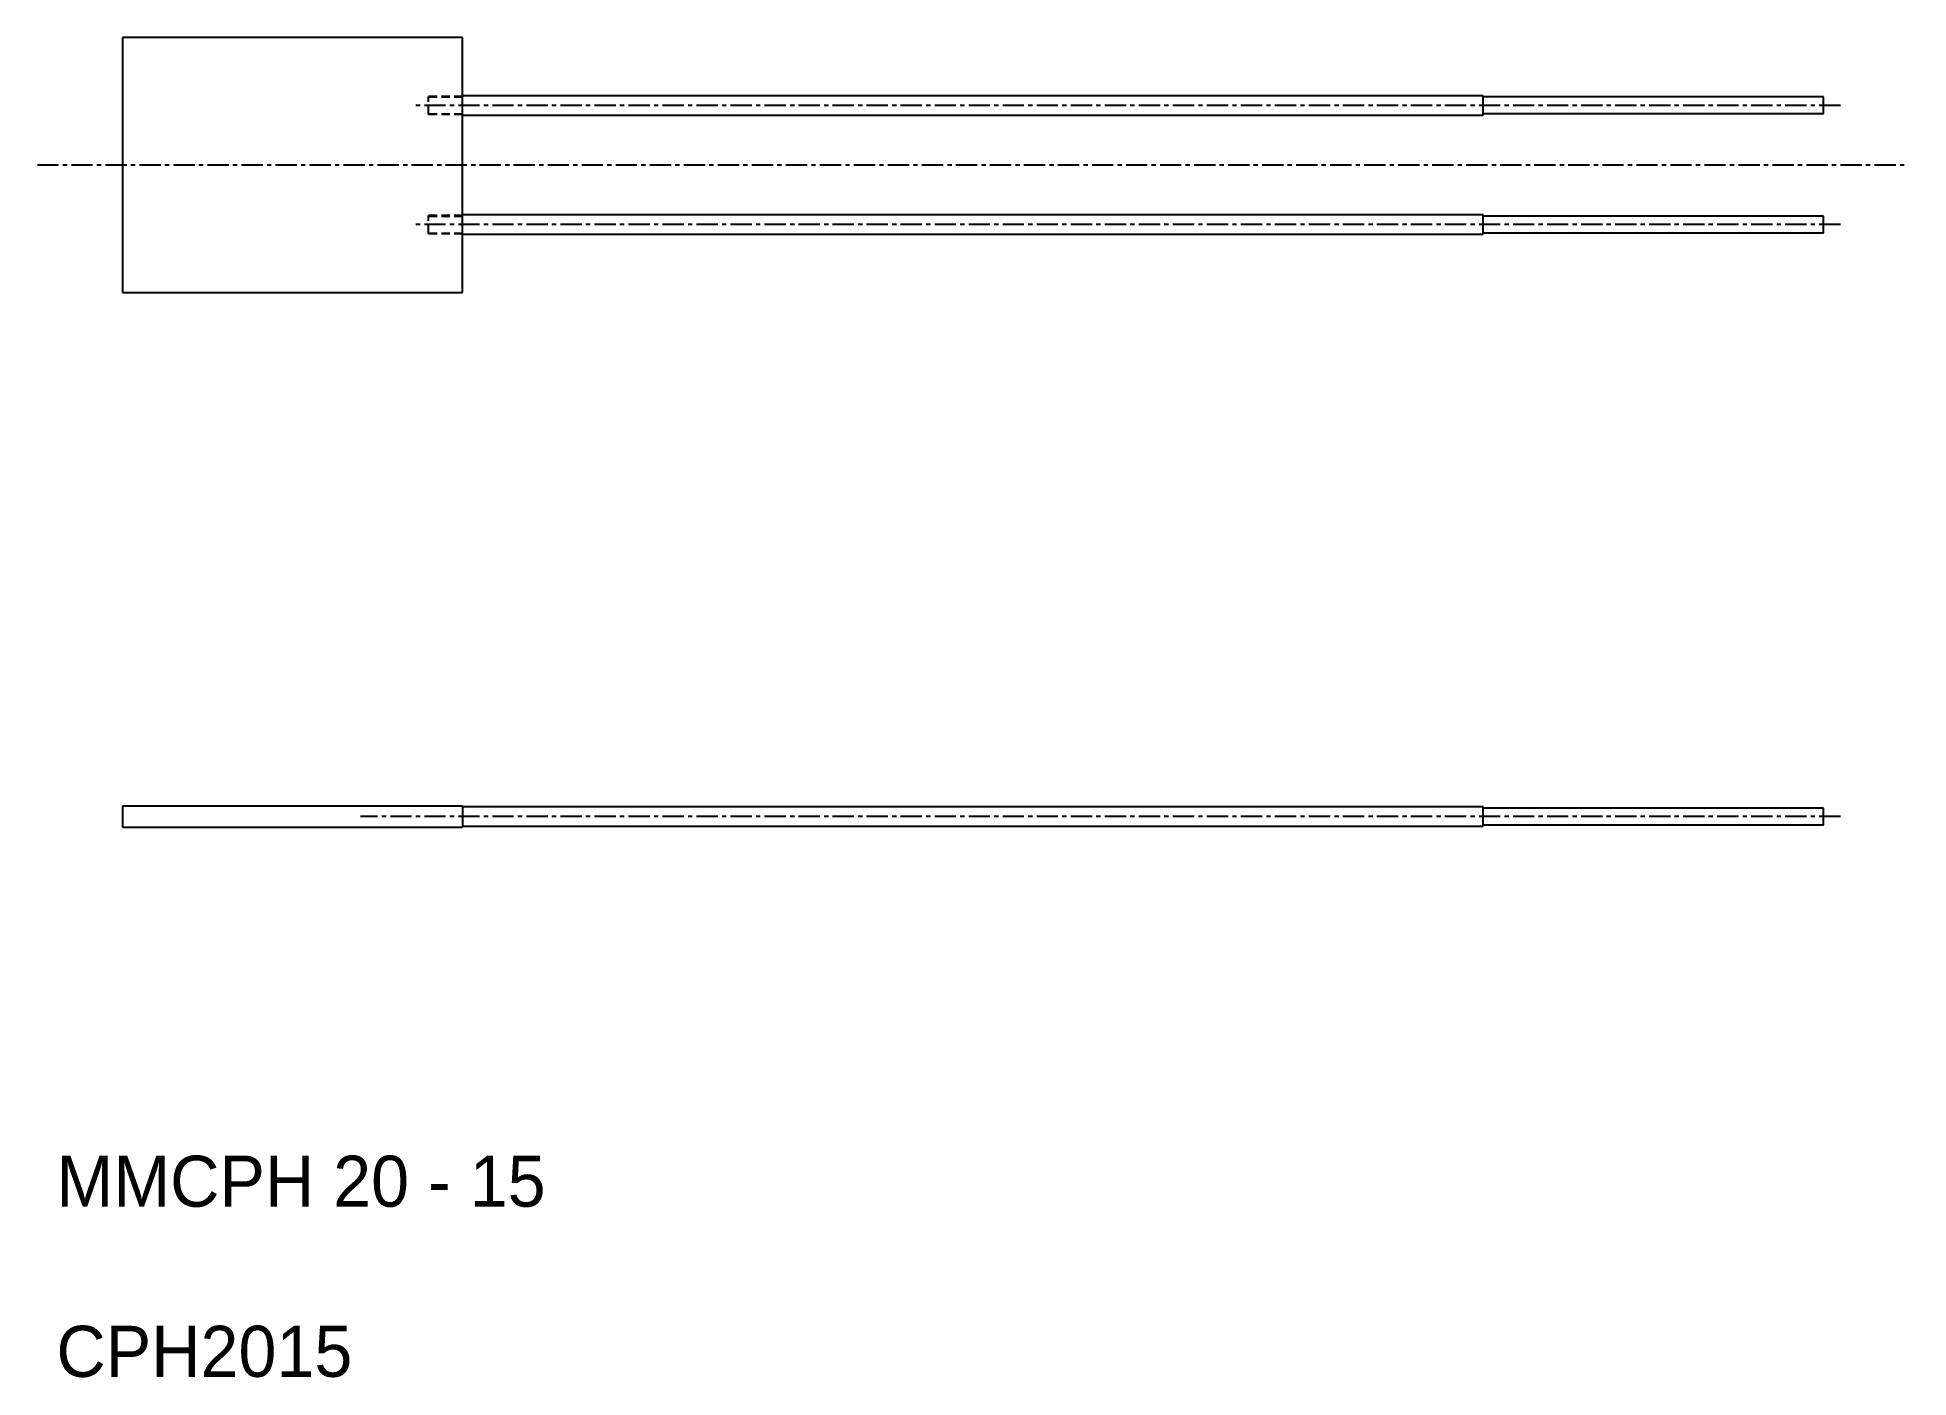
# Model space of a CAD drawing. Extents: x -1 to 109, y 0 to 79.
import ezdxf

# ---------------------------------------------------------------- set-up
doc = ezdxf.new("R2010")
doc.units = 0
doc.linetypes.add('CENTER', pattern=[2, 1.25, -0.25, 0.25, -0.25])
doc.linetypes.add('DASHED', pattern=[0.75, 0.5, -0.25])
doc.layers.get('0').update_dxf_attribs({"linetype": 'CONTINUOUS'})
doc.layers.add('CENTER', color=1, linetype='CENTER')

msp = doc.modelspace()

# ---------------------------------------------------------------- linework, layer by layer
at = {"color": 7, "linetype": 'CONTINUOUS'}
for p, q in [((3.88, 78.73), (3.88, 63.73)), ((23.88, 78.73), (3.88, 78.73)), ((23.88, 63.73), (23.88, 78.73)), ((83.88, 75.3), (23.88, 75.3)), ((83.88, 74.16), (83.88, 75.3)), ((103.88, 75.23), (83.88, 75.23)), ((103.88, 74.23), (103.88, 75.23)), ((23.88, 74.16), (83.88, 74.16)), ((103.88, 74.23), (83.88, 74.23)), ((83.88, 68.3), (23.88, 68.3)), ((83.88, 67.16), (83.88, 68.3)), ((103.88, 68.23), (83.88, 68.23)), ((103.88, 67.23), (103.88, 68.23)), ((23.88, 67.16), (83.88, 67.16)), ((103.88, 67.23), (83.88, 67.23)), ((3.88, 63.73), (23.88, 63.73)), ((3.88, 33.57), (23.88, 33.57)), ((3.88, 33.57), (3.88, 32.3)), ((23.88, 33.57), (23.88, 32.3)), ((83.88, 33.5), (23.88, 33.5)), ((83.88, 32.36), (83.88, 33.5)), ((103.88, 33.43), (83.88, 33.43)), ((103.88, 32.43), (103.88, 33.43)), ((3.88, 32.3), (23.88, 32.3)), ((23.88, 32.36), (83.88, 32.36)), ((103.88, 32.43), (83.88, 32.43))]:
    msp.add_line(p, q, dxfattribs=at)
at = {"color": 3, "linetype": 'DASHED'}
for p, q in [((21.88, 74.19), (21.88, 75.26)), ((23.88, 75.26), (21.88, 75.26)), ((21.88, 75.23), (23.88, 75.23)), ((21.88, 74.23), (23.88, 74.23)), ((23.88, 74.19), (21.88, 74.19)), ((21.88, 67.19), (21.88, 68.26)), ((23.88, 68.26), (21.88, 68.26)), ((21.88, 68.23), (23.88, 68.23)), ((21.88, 67.23), (23.88, 67.23)), ((23.88, 67.19), (21.88, 67.19))]:
    msp.add_line(p, q, dxfattribs=at)
at = {"layer": 'CENTER', "color": 1, "linetype": 'CENTER'}
for p, q in [((104.88, 74.73), (20.88, 74.73)), ((-1.12, 71.23), (108.88, 71.23)), ((104.88, 67.73), (20.88, 67.73)), ((104.88, 32.93), (17.88, 32.93))]:
    msp.add_line(p, q, dxfattribs=at)

# ---------------------------------------------------------------- texts
at = {"color": 7, "linetype": 'CONTINUOUS'}
for s, p in [('MMCPH 20 - 15', (0, 10)), ('CPH2015', (0, 0))]:
    msp.add_text(s, height=3, dxfattribs=at).set_placement(p)

doc.saveas('drawing.dxf')
